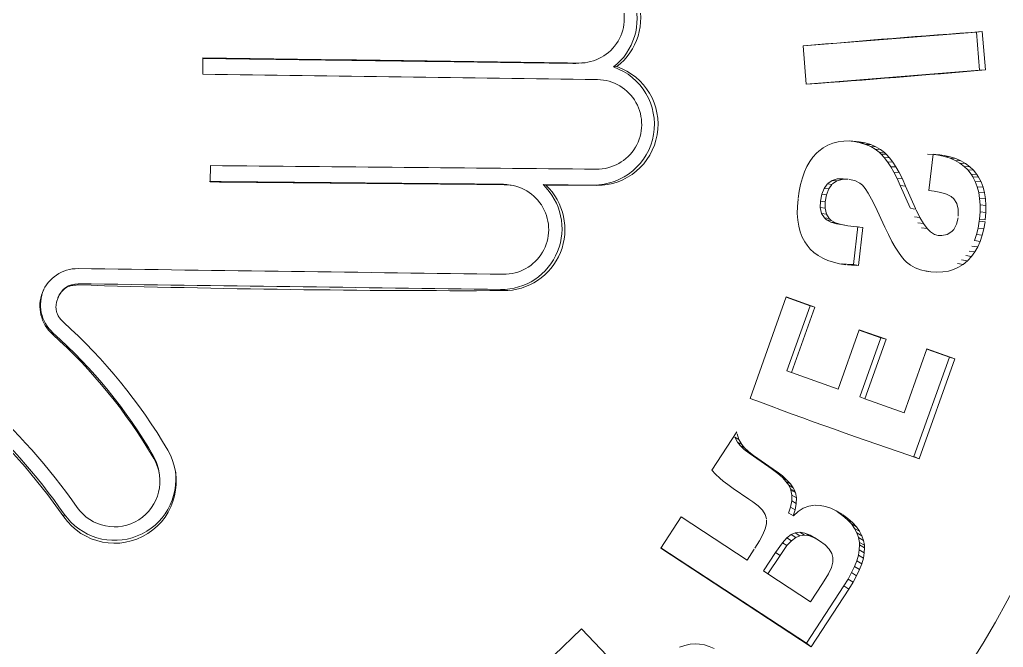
# Model space of a CAD drawing. Header units: inches. Extents: x 32 to 51.7, y 18.3 to 41.9.
# Drawn here: x 40.93062 to 40.94576, y 27.86724 to 27.87689 of the extents above; entities that cross this region are included whole.
import ezdxf

# ---------------------------------------------------------------- set-up
doc = ezdxf.new("R2010")
doc.units = ezdxf.units.IN
doc.header["$MEASUREMENT"] = 0
doc.layers.add('FURNITURE F 1 100', color=253, linetype='Continuous', lineweight=13)

msp = doc.modelspace()

# ---------------------------------------------------------------- linework, layer by layer
at = {"layer": 'FURNITURE F 1 100'}
for p, q in [((40.94535072384106, 27.87670280725249), (40.94268351320234, 27.87649003069394)), ((40.94535072384197, 27.8767028072459), (40.94544033885241, 27.8767120037953)), ((40.94539807871634, 27.87611608164818), (40.94535072384106, 27.87670280725249)), ((40.94548801585525, 27.87612128686758), (40.94544033885241, 27.8767120037953)), ((40.9426831687294, 27.87649205435125), (40.94273084573406, 27.87590133753177)), ((40.93344266289178, 27.87605444311223), (40.9334459743438, 27.87630590996694)), ((40.93918447271945, 27.87622216107523), (40.93923242239971, 27.87622812297989)), ((40.93932539105181, 27.87623321678573), (40.93927681729265, 27.8762272212259)), ((40.93976450126111, 27.87616682165774), (40.9398163712146, 27.87617239962535)), ((40.94273086752919, 27.87590331202157), (40.94539807871634, 27.87611608164818)), ((40.94539807869906, 27.87611608164682), (40.94548801583797, 27.87612128686622)), ((40.94299108055812, 27.87492252178752), (40.94292560775257, 27.87487317533166)), ((40.94306222311089, 27.87496216217821), (40.94299108055812, 27.87492252178752)), ((40.94313903473785, 27.8749929053349), (40.94306222311089, 27.87496216217844)), ((40.94321989781538, 27.87501475107999), (40.94313903473785, 27.8749929053349)), ((40.94330723944923, 27.87502689072674), (40.94321989781538, 27.87501475107999)), ((40.94339944201666, 27.87502932405798), (40.94330723944923, 27.87502689072674)), ((40.94349650484283, 27.87502285981802), (40.94339944201666, 27.87502932405798)), ((40.9434199329141, 27.87502507929137), (40.94349650493105, 27.87502285980643)), ((40.9434689445513, 27.87501865501302), (40.94341993282588, 27.87502507930274)), ((40.94346894478595, 27.87501865580746), (40.94354584783805, 27.87501639210038)), ((40.94356054567443, 27.87500018248122), (40.94346894470137, 27.87501865582451)), ((40.94354584775256, 27.87501639211767), (40.94349650484283, 27.87502285981802)), ((40.94363806777683, 27.87499779392918), (40.94354584775256, 27.87501639211767)), ((40.94356054605187, 27.87500018359444), (40.94363806783959, 27.87499779391008)), ((40.94364492235918, 27.87497447860526), (40.94356054598911, 27.87500018361332)), ((40.94372301453559, 27.87497191515374), (40.94363806777683, 27.87499779392918)), ((40.94364492295763, 27.87497447996245), (40.94372301459744, 27.8749719151276)), ((40.94372207461011, 27.87494154347585), (40.94364492289669, 27.87497447998837)), ((40.94372207547231, 27.87494154498015), (40.9438006880916, 27.87493875585458)), ((40.94379200242993, 27.87490137716393), (40.94372207541137, 27.87494154501494)), ((40.94380068803066, 27.87493875588959), (40.94372301453559, 27.87497191515374)), ((40.94387108826295, 27.8748983162129), (40.94380068803066, 27.87493875588959)), ((40.94283348176459, 27.87477852966524), (40.94278500946412, 27.87471058023036)), ((40.94288843127988, 27.87483839081094), (40.94283348176459, 27.87477852966524)), ((40.94292560775257, 27.87487317533166), (40.94288843127988, 27.87483839081094)), ((40.94379200356862, 27.87490137869688), (40.94387108832389, 27.87489831616674)), ((40.9438547058232, 27.87485397971952), (40.94379200350768, 27.87490137874281)), ((40.94388284633051, 27.87482746889666), (40.94385470646348, 27.87485398047372)), ((40.94385470653715, 27.87485398040392), (40.94393421530795, 27.87485059610706)), ((40.94393421523246, 27.87485059617732), (40.94387108826295, 27.8748983162129)), ((40.94388284775751, 27.87482747011379), (40.94396254593057, 27.87482390479475)), ((40.94393189756802, 27.87477364336176), (40.94388284764837, 27.87482747023294)), ((40.94393189922876, 27.87477364457548), (40.94401192844698, 27.87476971291628)), ((40.94398095818788, 27.87470856997513), (40.94393189914418, 27.87477364468734)), ((40.94396254582144, 27.8748239049148), (40.94393421523246, 27.87485059617732)), ((40.94401192836149, 27.87476971302906), (40.94396254582144, 27.8748239049148)), ((40.94406132030481, 27.87470419673898), (40.94401192836149, 27.87476971302906)), ((40.94468302100786, 27.87482103622867), (40.94459705451546, 27.87482666490266)), ((40.94468157979709, 27.87482309689492), (40.94461895614923, 27.87426497957288)), ((40.94476812714557, 27.87481743018927), (40.94468157979709, 27.87482309689492)), ((40.94469905413435, 27.87481943643773), (40.94478426788528, 27.87481581926975)), ((40.9447673856891, 27.87480978774554), (40.9446990901758, 27.87481943135024)), ((40.94476738592103, 27.87480978846859), (40.94485306192992, 27.87480610533223)), ((40.94485979141491, 27.87478969889751), (40.94476738583462, 27.87480978848723)), ((40.94485306184352, 27.87480610535088), (40.94478430484624, 27.87481581411883)), ((40.94494609189833, 27.8747858799961), (40.94485306184352, 27.87480610535088)), ((40.94485979177962, 27.87478969990818), (40.94494609196654, 27.87478587997405)), ((40.94494497271326, 27.87476237924145), (40.94485979171141, 27.87478969993001)), ((40.94503184869582, 27.87475837462851), (40.94494609189833, 27.8747858799961)), ((40.93355844231765, 27.87439752163366), (40.93356067463965, 27.87464902875647)), ((40.94274139675299, 27.87463454227188), (40.94270345185551, 27.87455122486401)), ((40.94278500946412, 27.87471058023036), (40.94274139683939, 27.87463454242218)), ((40.94398095832248, 27.87470856979596), (40.94406132044124, 27.87470419655867)), ((40.94403083090829, 27.87463305198091), (40.94398095818788, 27.87470856997513)), ((40.94403083102016, 27.87463305178583), (40.94411152990206, 27.87462816457194)), ((40.94407990897044, 27.87454708918128), (40.94403083090829, 27.87463305198091)), ((40.94411152978928, 27.87462816476839), (40.94406132043032, 27.87470419654981)), ((40.94416093918944, 27.87454161692106), (40.94411152990206, 27.87462816457194)), ((40.94502373296991, 27.8747278288233), (40.94494497320711, 27.87476238050497)), ((40.94494497327442, 27.87476238047541), (40.94503184876403, 27.87475837459849)), ((40.94502373374935, 27.87472783017322), (40.94511114111511, 27.87472358926264)), ((40.94509446475486, 27.87468685120619), (40.94502373368296, 27.87472783021165)), ((40.9451111410478, 27.87472358930129), (40.94503184869582, 27.87475837462851)), ((40.94509446579623, 27.87468685261818), (40.9451823507231, 27.87468233299908)), ((40.94515877617387, 27.87463783955466), (40.94509446573439, 27.87468685266479)), ((40.94518235066126, 27.87468233304615), (40.9451111410478, 27.87472358930129)), ((40.94515877742715, 27.87463784088366), (40.94524709657044, 27.87463298803593)), ((40.94521586250876, 27.87458240074259), (40.94515877736076, 27.874637840948)), ((40.94524709650314, 27.87463298810051), (40.94518235066126, 27.87468233304592)), ((40.94530456841922, 27.87457717227242), (40.94524709650314, 27.87463298810051)), ((40.94270345177092, 27.87455122467734), (40.94267036645006, 27.87445981860399)), ((40.94407990910322, 27.8745470889173), (40.94416093932405, 27.87454161665526)), ((40.94412899643403, 27.87444987799015), (40.94407990897044, 27.87454708918128)), ((40.94421035798651, 27.87444374415234), (40.94416093932405, 27.87454161665526)), ((40.94521586393667, 27.87458240192539), (40.94530456848379, 27.87457717219261)), ((40.94526652781742, 27.87451973132236), (40.945215863873, 27.87458240200474)), ((40.94526652875238, 27.87451973185987), (40.94535557596164, 27.87451407654223)), ((40.94529307358398, 27.87447875544465), (40.94526652868235, 27.87451973196719)), ((40.94529307366766, 27.8744787553155), (40.94538230098779, 27.8744728219667)), ((40.94533169754841, 27.8744048385249), (40.94529307358398, 27.87447875544465)), ((40.94535557589161, 27.87451407665024), (40.94530456841922, 27.87457717227242)), ((40.9453823009032, 27.87447282209676), (40.94535557589161, 27.87451407665024)), ((40.94542118561431, 27.87439840246063), (40.94538230097596, 27.87447282195806)), ((40.93814780322982, 27.87435383925342), (40.93818874483232, 27.87434700199604)), ((40.93867917513917, 27.87435712731665), (40.93872370830987, 27.87435032057872)), ((40.93867917513462, 27.87435712732074), (40.93945489945209, 27.87434987681102)), ((40.93872370830532, 27.87435032058281), (40.93950467529312, 27.87434303010603)), ((40.93945489943208, 27.87434987681124), (40.93950467529312, 27.87434303010603)), ((40.94264294870727, 27.87436113230135), (40.94262119881724, 27.87425516653182)), ((40.94267036637548, 27.87445981839912), (40.94264294877185, 27.87436113253509)), ((40.94300438725686, 27.87429717752114), (40.94305253093962, 27.87436627586565)), ((40.94305295712429, 27.87436688799946), (40.94312704858449, 27.87436018313267)), ((40.94306296962414, 27.87437591453088), (40.94312880701064, 27.87442091453929)), ((40.94307814895883, 27.87428999872143), (40.94312661992781, 27.87435956680381)), ((40.94312880699063, 27.87442091452588), (40.94320341139219, 27.87441457707198)), ((40.94312880834759, 27.87442091238197), (40.94320832348576, 27.87444421863822)), ((40.94313712779031, 27.87436927207361), (40.9432034114122, 27.8744145770854)), ((40.9432034114122, 27.8744145770854), (40.94328346433913, 27.87443804097004)), ((40.94320832346575, 27.87444421863254), (40.94328346431912, 27.87443804096436)), ((40.94320832387048, 27.87444421716075), (40.94330071163741, 27.87444583101271)), ((40.94328346433913, 27.87443804097004), (40.94337647639323, 27.8744396657273)), ((40.94330103693819, 27.87444583671024), (40.94337680343388, 27.87443967150237)), ((40.9433910364839, 27.87443804964571), (40.94347921299477, 27.87441864201035)), ((40.94347921299477, 27.87441864201035), (40.94355446408618, 27.87438062949693)), ((40.94355446408618, 27.87438062949693), (40.94359735933513, 27.87434665909698)), ((40.94359735933513, 27.87434665909698), (40.9436394598758, 27.8742957019442)), ((40.94417809263787, 27.87434222158024), (40.94412899643403, 27.87444987799015)), ((40.94412899659501, 27.87444987763772), (40.9442103581484, 27.87444374379741)), ((40.94417809263787, 27.87434222158024), (40.94425978550471, 27.8743353551117)), ((40.94433102253852, 27.87399835684821), (40.94417809263787, 27.87434222158024)), ((40.94425978550562, 27.8743353551117), (40.9442103581484, 27.87444374379741)), ((40.94441374712069, 27.87398915062816), (40.94425978550562, 27.8743353551117)), ((40.94536229306296, 27.87432449448031), (40.94533169754841, 27.8744048385249)), ((40.9453316975948, 27.87440483840394), (40.94542118566069, 27.87439840233876)), ((40.94536229310025, 27.87432449433866), (40.94545198762508, 27.8743175118311)), ((40.94538486013398, 27.87423772326449), (40.94536229306296, 27.87432449448031)), ((40.94545198758779, 27.87431751197366), (40.94542118566069, 27.87439840233876)), ((40.94547470682365, 27.87423015058651), (40.94545198762508, 27.8743175118311)), ((40.94262119876358, 27.87425516627216), (40.94260511721559, 27.87414111129304)), ((40.94294911705283, 27.87410194305287), (40.94296991497477, 27.87420960268125)), ((40.94296991497477, 27.87420960268125), (40.94300438725686, 27.87429717752114)), ((40.94296991497477, 27.87420960268125), (40.9430434432431, 27.87420182711001)), ((40.94300438722048, 27.87429717746839), (40.94307814892245, 27.87428999866845)), ((40.94302250411938, 27.87409343395687), (40.9430434432431, 27.87420182711001)), ((40.9430434432431, 27.87420182711001), (40.94307814893428, 27.87428999865913)), ((40.9436394598758, 27.8742957019442), (40.94368562059272, 27.87422533145102)), ((40.94368562059272, 27.87422533145125), (40.94373584198702, 27.87413473870286)), ((40.94461895614832, 27.87426497956674), (40.94469903583531, 27.87425607985958)), ((40.94469903583531, 27.87425607985958), (40.94480338723288, 27.87423828107169)), ((40.94480338723288, 27.87423828107169), (40.94488914335734, 27.87421158447612)), ((40.94488914335734, 27.87421158447612), (40.94495873131628, 27.87417518138634)), ((40.94495873131628, 27.87417518138634), (40.94500324814881, 27.87413635246887)), ((40.94538486015945, 27.87423772310033), (40.94547470684911, 27.87423015042098)), ((40.94539939876422, 27.87414452480832), (40.94538486013398, 27.87423772326449)), ((40.94548934332097, 27.87413631822572), (40.94547470684911, 27.87423015042098)), ((40.94259470405969, 27.87401896719596), (40.94259317574661, 27.87391138366181)), ((40.94260431511857, 27.87413302229695), (40.9425947040797, 27.87401896743356)), ((40.94294678960405, 27.87400312197222), (40.94294911705283, 27.87410194305287)), ((40.94294911705101, 27.87410194294942), (40.94302250411756, 27.87409343385273)), ((40.94302016028423, 27.87399393968597), (40.94302250411756, 27.87409343385273)), ((40.94373584215255, 27.87413473840409), (40.94378931305137, 27.87402715792971)), ((40.94378931305137, 27.87402715792971), (40.94394082802201, 27.87370441170172)), ((40.94500324814881, 27.87413635246887), (40.94504617287721, 27.87406678541399)), ((40.94504617287721, 27.87406678541399), (40.94506808327397, 27.87397942337768)), ((40.94539939877968, 27.87414452460073), (40.94548934333643, 27.87413631801653)), ((40.94540671234218, 27.87404489894377), (40.94539939876422, 27.87414452480832)), ((40.94540519343964, 27.87393964914529), (40.94540671234218, 27.87404489894377)), ((40.94540671233945, 27.87404489874778), (40.94549670588613, 27.87403601452409)), ((40.94549670588886, 27.87403601472145), (40.94548934333643, 27.87413631801653)), ((40.94549517623336, 27.87393004900148), (40.94549670588613, 27.87403601452409)), ((40.94259317574388, 27.87391138347127), (40.94260053830176, 27.8738110804745)), ((40.94294678962042, 27.87400312190264), (40.9430201602997, 27.87399393961594)), ((40.94296694885425, 27.87391394338827), (40.94294678960405, 27.87400312197222)), ((40.94296695066596, 27.87391394465951), (40.94304045512918, 27.87390415377556)), ((40.94301038874501, 27.87384565549517), (40.94296695066596, 27.87391394465951)), ((40.94304045512918, 27.87390415377556), (40.9430201602997, 27.87399393961594)), ((40.94308418806823, 27.87383540106132), (40.94304045512918, 27.87390415377556)), ((40.94433451982304, 27.87399049072472), (40.94441726813666, 27.87398123097248)), ((40.94439540670346, 27.87386257535966), (40.94447856558118, 27.87385244541858)), ((40.9444785654966, 27.87385244556206), (40.94442428046905, 27.87396650138155)), ((40.94506808329216, 27.87397942330561), (40.94506898006121, 27.87387345719728)), ((40.94539644949664, 27.87382797169878), (40.94540519343964, 27.87393964914529)), ((40.94540519341872, 27.87393964887381), (40.94549517621154, 27.87393004872818)), ((40.94548637264479, 27.87381761188701), (40.94549517621154, 27.87393004872818)), ((40.94260053831631, 27.8738110802751), (40.94261517479818, 27.87371724877537)), ((40.94261517482273, 27.87371724862144), (40.94263789340648, 27.87363069762657)), ((40.94301038945623, 27.8738456563078), (40.94308418810279, 27.87383540103131)), ((40.9430425476282, 27.87381753799921), (40.94301038942258, 27.87384565633759)), ((40.9430425482894, 27.87381753918974), (40.94311656410237, 27.87380709227248)), ((40.94310845533137, 27.8737813886655), (40.94304254824756, 27.8738175392127)), ((40.94311656406053, 27.87380709229544), (40.94308418806823, 27.87383540106132)), ((40.94310845560331, 27.87378138941788), (40.94318291691953, 27.87377069724651)), ((40.9431936368198, 27.87375407813099), (40.9431084555642, 27.87378138943038)), ((40.94318291688042, 27.87377069725901), (40.94311656406053, 27.87380709229544)), ((40.94326867380251, 27.87374320138608), (40.94318291688042, 27.87377069725901)), ((40.94319363688619, 27.87375407826264), (40.94326867384525, 27.87374320137881)), ((40.94329728803196, 27.87373640947929), (40.94319363684345, 27.87375407826969)), ((40.94337302534014, 27.87372541321131), (40.94326867380251, 27.87374320138608)), ((40.94329728808925, 27.87373640910094), (40.94337302544109, 27.87372541319994)), ((40.94360032300183, 27.87369954236667), (40.94337302534014, 27.87372541321131)), ((40.9434568677686, 27.87312820027135), (40.94352306015271, 27.87371071189862)), ((40.94445011461421, 27.8737693751609), (40.9445336426149, 27.87375861129633)), ((40.9445336425385, 27.87375861139956), (40.94447856558118, 27.87385244541858)), ((40.94458951293991, 27.8736833814455), (40.9445336426149, 27.87375861129633)), ((40.94504401233435, 27.87374645971088), (40.94500121184838, 27.87366637948819)), ((40.94506657444408, 27.8738483810723), (40.94504401234799, 27.87374645977068)), ((40.94537487430235, 27.87368897723966), (40.94539245943061, 27.87379583428012)), ((40.94539245943061, 27.87379583428012), (40.94539644948573, 27.87382797170014)), ((40.94539245937604, 27.8737958338447), (40.94548235539214, 27.87378525541406)), ((40.94539644948573, 27.87382797170014), (40.94548637264479, 27.87381761188701)), ((40.9454646509018, 27.87367767189128), (40.94548235537486, 27.8737852554161)), ((40.94263789340648, 27.8736306976268), (40.9426686954118, 27.8735498095343)), ((40.94353367814956, 27.87311306425838), (40.94360032300092, 27.87369954236099)), ((40.94394082874142, 27.87370441016967), (40.94399592440887, 27.8735879279843)), ((40.9439959245944, 27.87358792759162), (40.94404858312164, 27.87348438688762)), ((40.94450561159256, 27.87369465480035), (40.94458951293991, 27.8736833814455)), ((40.94464536655296, 27.87362837383692), (40.94458951293991, 27.8736833814455)), ((40.94470201353279, 27.87359197094199), (40.94464536655296, 27.87362837383692)), ((40.94475945253971, 27.8735757907368), (40.94470201353279, 27.87359197094199)), ((40.94481688013248, 27.87357336193757), (40.94475945253971, 27.8735757907368)), ((40.94490098237266, 27.873590345853), (40.94481688013248, 27.87357336193757)), ((40.94497050453147, 27.87363321535825), (40.94490098237266, 27.873590345853)), ((40.94500121182109, 27.87366637943658), (40.94497050453147, 27.87363321535825)), ((40.94531879807865, 27.87349695611167), (40.94535005272583, 27.87358935116843)), ((40.94535005272583, 27.87358935116843), (40.94537487430235, 27.87368897723966)), ((40.94535005265762, 27.87358935096834), (40.94543966094234, 27.87357736783927)), ((40.9453748742505, 27.87368897703161), (40.94546465084905, 27.87367767168164)), ((40.94540819458571, 27.87348434434373), (40.94543966094234, 27.87357736783927)), ((40.94543966101055, 27.87357736804049), (40.94546465084905, 27.87367767168164)), ((40.9426686954118, 27.8735498095343), (40.94270757882505, 27.87347701115775)), ((40.94270757882505, 27.87347701115775), (40.94274240072055, 27.87342524398102)), ((40.94274240072055, 27.87342524398102), (40.94279259609057, 27.87336619791015)), ((40.94404858325989, 27.87348438661727), (40.9440996134169, 27.87339378780505)), ((40.94528110960137, 27.87341259548996), (40.9453702508733, 27.87339940967966)), ((40.94531879800407, 27.87349695594501), (40.94540819451113, 27.87348434417593)), ((40.94537025095879, 27.8733994098279), (40.94540819451113, 27.87348434417593)), ((40.94279259609057, 27.87336619791015), (40.9428492565864, 27.87331362360212)), ((40.9428492565864, 27.87331362360212), (40.94291400050561, 27.87326671227877)), ((40.94291400050561, 27.87326671227877), (40.94298520954972, 27.87322627265596)), ((40.9440996135515, 27.87339378756563), (40.94414820666289, 27.87331613068725)), ((40.94414820666289, 27.87331613068725), (40.94419436326707, 27.87325060727856)), ((40.94518563018364, 27.87326556830997), (40.94527412520229, 27.87325138179356)), ((40.94523698812891, 27.87333546624857), (40.94532583071368, 27.87332175552567)), ((40.9452741252996, 27.87325138189906), (40.94532583071368, 27.87332175552567)), ((40.94532583079918, 27.87332175564277), (40.9453702508733, 27.87339940967966)), ((40.94298520954972, 27.87322627265596), (40.94306369320175, 27.87319149582024)), ((40.94306369320175, 27.87319149582024), (40.9431494507905, 27.87316319062823)), ((40.9431494507905, 27.87316319062823), (40.94324167417263, 27.87314054797)), ((40.94324167417263, 27.87314054797), (40.94334198029965, 27.87312437680314)), ((40.94326651394177, 27.87313942923013), (40.94334203707849, 27.87312436768)), ((40.94328734667279, 27.87313702869412), (40.94334921123364, 27.87313221245629)), ((40.94334921106993, 27.87313221246902), (40.94342529381966, 27.87311710215884)), ((40.94334921118725, 27.87313221193788), (40.94343035551965, 27.87312900307777)), ((40.94336301137692, 27.8731219509293), (40.94342529398428, 27.87311710214588)), ((40.94342529398428, 27.87311710214588), (40.94350698668286, 27.87311387160069)), ((40.9434303548057, 27.87312900310597), (40.94350698596436, 27.87311387162911)), ((40.94343035548327, 27.87312900241952), (40.94345686777861, 27.87312820049667)), ((40.94345686777861, 27.87312820049667), (40.94353367814956, 27.87311306425838)), ((40.94419436326707, 27.87325060727856), (40.94423889150831, 27.8731980264781)), ((40.94423889150831, 27.8731980264781), (40.94427207961208, 27.87316566891216)), ((40.94427207961208, 27.87316566891216), (40.94433520648063, 27.87311794120226)), ((40.94433520648063, 27.87311794120226), (40.94440722355894, 27.87307830245957)), ((40.94505638639903, 27.87314425458906), (40.94514400800081, 27.87312924025057)), ((40.94507367846263, 27.87308475243569), (40.94514400809722, 27.87312924031128)), ((40.94512232046027, 27.87319816651232), (40.94521038829289, 27.87318351948327)), ((40.94514400809722, 27.87312924031128), (40.94521028562095, 27.87318343528612)), ((40.94521675140886, 27.87318909744838), (40.94527412520229, 27.87325138179356)), ((40.94440722355894, 27.87307830245957), (40.94448732136398, 27.87304756156457)), ((40.94448732136398, 27.87304756156457), (40.94457711751666, 27.87302571839425)), ((40.94456320602849, 27.87303098778646), (40.94464749272966, 27.87301520042931)), ((40.94457711751666, 27.87302571839425), (40.94464749280333, 27.8730152004184)), ((40.94464749280333, 27.8730152004184), (40.94474212839096, 27.87300953500333)), ((40.94474212839096, 27.87300953500333), (40.94483271253621, 27.87301276754395)), ((40.94483271253621, 27.87301276754395), (40.94491762560638, 27.87302732505393)), ((40.94491762560638, 27.87302732505393), (40.94499767842508, 27.87305078071766)), ((40.94499767842508, 27.87305078071766), (40.94507367846263, 27.87308475243569)), ((40.93152348982467, 27.87283100933266), (40.93151891923908, 27.87281339380159)), ((40.93802486288742, 27.87274391027106), (40.93806492927224, 27.87272604753978)), ((40.94242254772389, 27.87263027667266), (40.94186535159379, 27.87106823574161)), ((40.94279065364272, 27.87249218910868), (40.94242052501041, 27.87262460620716)), ((40.94286295311458, 27.87247271509884), (40.94242254774117, 27.87263027666652)), ((40.94243303519006, 27.87149214435224), (40.94279065364272, 27.87249218910868)), ((40.9425029002784, 27.87146585724393), (40.94286295311458, 27.87247271509884)), ((40.94279065364272, 27.87249218910868), (40.94286295311458, 27.87247271509884)), ((40.93113622917527, 27.87207780678634), (40.93112901033756, 27.87205511117416)), ((40.94354713834737, 27.87212502685541), (40.94322047668693, 27.8712086666055)), ((40.94388040818986, 27.87200003116229), (40.94354533439737, 27.87211996636731)), ((40.94396006830148, 27.87197722252106), (40.94354713836374, 27.87212502684927)), ((40.94355595595671, 27.87109067020877), (40.94388040818986, 27.87200003116229)), ((40.94363340869377, 27.8710616713606), (40.94396006829875, 27.87197722251515)), ((40.94388040818713, 27.87200003115638), (40.94396006829875, 27.87197722251515)), ((40.94458652565636, 27.87182949019391), (40.94423542927935, 27.87084606398501)), ((40.94493288743861, 27.87169994422423), (40.94458459592416, 27.87182408498391)), ((40.94501965891205, 27.87167510802212), (40.94458652567273, 27.871829490188)), ((40.94438754849644, 27.87017173308275), (40.94493288743861, 27.87169994422423)), ((40.94447061042202, 27.87013650094216), (40.94501965890932, 27.87167510801576)), ((40.94493288743588, 27.87169994421786), (40.94501965890932, 27.87167510801576)), ((40.94243303520643, 27.87149214434633), (40.94250290029477, 27.87146585723801)), ((40.94322047668511, 27.87120866659982), (40.94250290029477, 27.87146585723801)), ((40.94355595597308, 27.87109067020285), (40.94363340871105, 27.87106167135469)), ((40.94423542927753, 27.87084606397887), (40.94363340871105, 27.87106167135469)), ((40.94166178149017, 27.8705509440849), (40.94127710846779, 27.86996393948741)), ((40.94162904657124, 27.87047048077623), (40.94169344851225, 27.87043722439282)), ((40.94167382955557, 27.87039350853977), (40.94162904654304, 27.87047048082534)), ((40.94169344848315, 27.87043722444216), (40.9416662610799, 27.87052256174636)), ((40.94167383062877, 27.87039350936923), (40.94173853481398, 27.87035973083946)), ((40.94171493598033, 27.87034230630704), (40.94167383058603, 27.87039350942198)), ((40.94173853477123, 27.87035973089267), (40.94169344848315, 27.87043722444216)), ((40.94171493686163, 27.8703423071863), (40.94177991829629, 27.87030818133574)), ((40.94177683328117, 27.87028358245173), (40.94171493681615, 27.87034230722904)), ((40.94177991825082, 27.87030818137894), (40.94173853477123, 27.87035973089267)), ((40.94177683387234, 27.87028358312725), (40.94184223322527, 27.87024905954738)), ((40.94185319007711, 27.8702246577054), (40.94177683381868, 27.87028358316886)), ((40.9418422331707, 27.87024905958899), (40.94177991825082, 27.87030818137894)), ((40.9419191054637, 27.8701897358935), (40.9418422331707, 27.87024905958899)), ((40.93268462723945, 27.87017809539609), (40.93268811444769, 27.8701425381689)), ((40.94185319016624, 27.87022465763673), (40.94191910555283, 27.8701897358246)), ((40.94215416702782, 27.87001714379537), (40.94185319007711, 27.8702246577054)), ((40.94222211496863, 27.86998081784575), (40.94191910555647, 27.87018973582938)), ((40.94438754848007, 27.87017173308843), (40.94447061040474, 27.87013650094807)), ((40.94127710846779, 27.86996393948741), (40.94133210208993, 27.86990168277882)), ((40.94215416728976, 27.87001714417554), (40.94222211496863, 27.86998081784575)), ((40.94221228013858, 27.86997615094308), (40.94215416728976, 27.87001714417554)), ((40.94221228079614, 27.86997615160929), (40.94228062061275, 27.86993954752572)), ((40.94229498934938, 27.86991150797028), (40.94221228069974, 27.869976151685)), ((40.94228062051452, 27.86993954760189), (40.94222211496863, 27.86998081784575)), ((40.94236388812233, 27.86987446701503), (40.94228062051452, 27.86993954760189)), ((40.94133210208993, 27.86990168277882), (40.94139922686072, 27.86983925820343)), ((40.94139922686072, 27.86983925820343), (40.94145364611423, 27.86979481071351)), ((40.94145364611423, 27.86979481071351), (40.94152332494987, 27.86974206019747)), ((40.94229499014428, 27.86991150875267), (40.94236388819145, 27.86987446695228)), ((40.9423640740376, 27.86984946465666), (40.94229499007425, 27.8699115088152)), ((40.94243343905119, 27.86981200347484), (40.94236388812233, 27.86987446701503)), ((40.94236407503531, 27.86984946552614), (40.94243343909757, 27.86981200342414)), ((40.94241872033554, 27.86978922882302), (40.94236407498984, 27.86984946557616)), ((40.94246054542573, 27.86973158193516), (40.94241872146058, 27.86978922970841)), ((40.94241872150333, 27.86978922964952), (40.94248845395278, 27.86975135934129)), ((40.94248845391003, 27.86975135940063), (40.94243343905119, 27.86981200347484)), ((40.94152332494987, 27.86974206019747), (40.94160747592896, 27.86968263560741)), ((40.94160747592896, 27.86968263560741), (40.9418455312386, 27.86951669447738)), ((40.94246054676906, 27.86973158261797), (40.94253056086173, 27.8696933215592)), ((40.94248793213565, 27.8696757428904), (40.94246054674632, 27.86973158266526)), ((40.94248793264678, 27.86967574300341), (40.94255813172431, 27.86963710357279)), ((40.94249410501807, 27.86965636716216), (40.94248793262405, 27.86967574307526)), ((40.94253056083899, 27.86969332160673), (40.94248845391003, 27.86975135940063)), ((40.94249410697894, 27.86965636752618), (40.94256434596237, 27.8696175962675)), ((40.94250834300847, 27.86957820553969), (40.94249410696166, 27.86965636762418)), ((40.94255813170157, 27.86963710364487), (40.94253056083899, 27.86969332160673)), ((40.9418455312386, 27.86951669447738), (40.94190647367095, 27.86947619997611)), ((40.94190647367095, 27.86947619997611), (40.94199138007544, 27.86941271527915)), ((40.94248824032611, 27.86939362097403), (40.94250638810691, 27.86949062353572)), ((40.94250638810691, 27.86949062353572), (40.94250834300847, 27.86957820553969)), ((40.94250638808963, 27.86949062343977), (40.94257670852558, 27.8694507265295)), ((40.94250834302029, 27.86957820547284), (40.94257867861207, 27.86953890379002)), ((40.94257867860024, 27.86953890385733), (40.94256434594418, 27.86961759636618)), ((40.94257670854377, 27.86945072662591), (40.94257867859842, 27.86953890378661)), ((40.94199138007544, 27.86941271527915), (40.94205523783758, 27.86934790275607)), ((40.94205523783758, 27.86934790275607), (40.94209804696284, 27.86928176269291)), ((40.94245727053176, 27.86930120851478), (40.94248824032611, 27.86939362097403)), ((40.94248824028791, 27.86939362085898), (40.94255843573383, 27.86935306438634)), ((40.94252725431006, 27.8692600235506), (40.94255843573383, 27.86935306438634)), ((40.94260747075778, 27.86932972535372), (40.94253620451373, 27.86926193048473)), ((40.94255843577294, 27.86935306450207), (40.94257670852558, 27.8694507265295)), ((40.94268497253752, 27.86937963003309), (40.94260747083236, 27.86932972540215)), ((40.9427679011139, 27.86941165583264), (40.94268497261028, 27.86937963006083)), ((40.94285787396957, 27.86942578026831), (40.94276790117847, 27.86941165584287)), ((40.94294680368121, 27.86942211574772), (40.94287001576204, 27.86942642065308)), ((40.94302586866134, 27.86940644959734), (40.94294680368121, 27.86942211574772)), ((40.9431072107006, 27.86937942211396), (40.94302586866134, 27.86940644959734)), ((40.94319081914337, 27.86934022410103), (40.9431072107006, 27.86937942211396)), ((40.94327669400145, 27.86928885542532), (40.94319081914337, 27.86934022410103)), ((40.94320317440061, 27.86932911067036), (40.94327820717781, 27.86928813054212)), ((40.94329479120979, 27.86926262092673), (40.94321122673746, 27.86932326762346)), ((40.93130947791333, 27.86928827452036), (40.93130352791623, 27.8692467082253)), ((40.94080413076763, 27.8692437856482), (40.94049045783932, 27.86876579064981)), ((40.94182022138803, 27.86857751701402), (40.94080413078309, 27.86924378563842)), ((40.94209804696284, 27.86928176269291), (40.9421189880547, 27.86921349739757)), ((40.94212124640553, 27.86920051839659), (40.94211717779008, 27.86913745454147)), ((40.94246262474344, 27.86929973914264), (40.94253264441677, 27.8692585443391)), ((40.94337044315462, 27.86922119145922), (40.94328631399885, 27.86928224797268)), ((40.94329479189192, 27.86926262163045), (40.94337044320464, 27.86922119141466)), ((40.94336547177291, 27.86919974304713), (40.94329479184189, 27.86926262167456)), ((40.9433654726915, 27.86919974385749), (40.94344160085775, 27.86915788778445)), ((40.94342568821476, 27.86913540312887), (40.94336547263693, 27.86919974391569)), ((40.94344160080227, 27.86915788784311), (40.94337044315462, 27.86922119145922)), ((40.94209757517247, 27.86906165772277), (40.94206164859834, 27.86897475731573)), ((40.94211717779008, 27.86913745454147), (40.94209757517247, 27.86906165772277)), ((40.9434256894353, 27.86913540401495), (40.94350222352178, 27.86909311201064)), ((40.94347381279267, 27.86906801647954), (40.94342568939983, 27.86913540406452)), ((40.94350222348631, 27.86909311206043), (40.94344160080227, 27.86915788784311)), ((40.9434738142706, 27.86906801728239), (40.9435506724446, 27.86902526856668)), ((40.94350985607498, 27.86899838683232), (40.94347381424059, 27.8690680173406)), ((40.94355067241459, 27.86902526862534), (40.94350222348631, 27.86909311206043)), ((40.94358695824276, 27.86895516673506), (40.94355067241459, 27.86902526862534)), ((40.94200936586977, 27.86887432513752), (40.94194156813474, 27.86876277778718)), ((40.94206164852103, 27.86897475712906), (40.94200936599437, 27.86887432537694)), ((40.94236347046053, 27.86884772757023), (40.9424327338199, 27.86892151751247)), ((40.9424327338199, 27.86892151751247), (40.94250088752115, 27.86897201233612)), ((40.9424327338199, 27.86892151751247), (40.94250254289791, 27.86887775234275)), ((40.94243280886776, 27.86880345959319), (40.94250254289791, 27.86887775234275)), ((40.94250088746385, 27.86897201231111), (40.94257115913179, 27.86892859168572)), ((40.94250088752115, 27.86897201233612), (40.94255987685365, 27.86899771819183)), ((40.94250254289791, 27.86887775234275), (40.94257115913724, 27.86892859167185)), ((40.94255987737752, 27.86899771678279), (40.94263071591895, 27.86900798585337)), ((40.94255987681454, 27.868997718175), (40.9426305489721, 27.86895447207164)), ((40.94257115919, 27.86892859171096), (40.94263054901121, 27.8689544720887)), ((40.94263054901121, 27.86895447208847), (40.94270186753029, 27.8689648107388)), ((40.94263071589258, 27.8690079858495), (40.94270186750391, 27.86896481073516)), ((40.94263071607266, 27.86900798411509), (40.94270848895003, 27.86899564985104)), ((40.94270186753029, 27.8689648107388), (40.94278016639755, 27.86895239305634)), ((40.94270848892093, 27.86899564985581), (40.94278016636754, 27.86895239306111)), ((40.94270848868537, 27.86899564851976), (40.94279321661698, 27.86896231775402)), ((40.94278016639755, 27.86895239305634), (40.94286546691883, 27.86891883704218)), ((40.94279321633594, 27.86896231707667), (40.94286337886633, 27.86892115008161)), ((40.9427932165806, 27.86896231776834), (40.94286546688154, 27.8689188370565)), ((40.94286337881631, 27.86892115011072), (40.94293610347059, 27.86887739192068)), ((40.94286546691883, 27.86891883704218), (40.94293610352061, 27.86887739189158)), ((40.94293610352061, 27.86887739189158), (40.94302100979867, 27.86881389769517)), ((40.94353462137106, 27.86892650302614), (40.94350985769479, 27.86899838751126)), ((40.94350985771844, 27.868998387441), (40.94358695826732, 27.86895516666434)), ((40.94353462305271, 27.86892650336561), (40.94361188972898, 27.86888279509092)), ((40.94354810868545, 27.86885236509713), (40.94353462303816, 27.86892650344519)), ((40.94361188971443, 27.86888279517118), (40.94358695824276, 27.86895516673506)), ((40.9436254668296, 27.86880815397124), (40.94361188971443, 27.86888279517118)), ((40.94049045783568, 27.86876579064526), (40.94280410867368, 27.8672471274783)), ((40.94049411199622, 27.86877102946617), (40.94273230715835, 27.86730188190925)), ((40.94193084116041, 27.86874674075236), (40.94182022139076, 27.86857751701903)), ((40.9422581402866, 27.86869752752475), (40.94236347046053, 27.86884772757023)), ((40.94232676197471, 27.86865223693574), (40.94243280879955, 27.86880345949542)), ((40.94236347039232, 27.86884772747315), (40.94243280879955, 27.86880345949542)), ((40.94302100979867, 27.86881389769517), (40.94308324997264, 27.86874909975266)), ((40.94308324997264, 27.86874909975266), (40.94312363278614, 27.86868298711281)), ((40.94353267741162, 27.868656452448), (40.94354659757637, 27.86873744244301)), ((40.94354659757637, 27.86873744244301), (40.94355000223432, 27.86881295243231)), ((40.94354659757091, 27.86873744231909), (40.94362394318132, 27.86869245065825)), ((40.94354810951218, 27.86885236508417), (40.94362546683415, 27.86880815386642)), ((40.94355000080823, 27.86881295241481), (40.94354810950763, 27.86885236518831)), ((40.94355000222704, 27.86881295227156), (40.94362737096226, 27.86876847348569)), ((40.94362394318678, 27.86869245078285), (40.94362737096954, 27.86876847364758)), ((40.94362737096954, 27.86876847364758), (40.9436254668296, 27.86880815397124)), ((40.94207284343857, 27.86841474709193), (40.9422581402866, 27.86869752752475)), ((40.94214020354202, 27.86836753174359), (40.94232676172642, 27.86865223655693)), ((40.94225814004012, 27.86869752714868), (40.94232676172642, 27.86865223655693)), ((40.94312363278614, 27.86868298711281), (40.94314062599888, 27.86862205545956)), ((40.94314062599888, 27.86862205545956), (40.94313885831043, 27.86854924578822)), ((40.94347413188071, 27.86848123533921), (40.94350825088686, 27.86857078597766)), ((40.94350825088686, 27.86857078597766), (40.94353267741162, 27.868656452448)), ((40.94350825081683, 27.8685707857944), (40.94358533350142, 27.86852466159119)), ((40.94353267736979, 27.86865645230089), (40.94360992712764, 27.86861091034164)), ((40.94358533357236, 27.86852466177559), (40.94360992712764, 27.86861091034164)), ((40.94360992717039, 27.86861091048988), (40.94362394316495, 27.86869245065802)), ((40.94207284345312, 27.86841474708215), (40.94214020355749, 27.86836753173382)), ((40.94311671223541, 27.86846458045122), (40.9430725916588, 27.86836970008651)), ((40.94313885831043, 27.86854924578822), (40.94311671225996, 27.86846458054604)), ((40.94342950652909, 27.86838700794303), (40.94347413188071, 27.86848123533921)), ((40.94347413178703, 27.86848123514094), (40.94355098169372, 27.86843450214608)), ((40.94350605241989, 27.86833963421257), (40.94355098169372, 27.86843450214608)), ((40.94355098178831, 27.86843450234571), (40.94358533350142, 27.86852466159119)), ((40.94279459690979, 27.86793761532019), (40.94214020355749, 27.86836753173382)), ((40.94307259159514, 27.8683696999485), (40.9429819643844, 27.86822230980099)), ((40.94331033286535, 27.86818369595515), (40.9433751675776, 27.86828728868839)), ((40.9433751674248, 27.8682872884435), (40.94345134339683, 27.86823923651171)), ((40.9433751675776, 27.86828728868839), (40.94342950652909, 27.86838700794303)), ((40.94342950638266, 27.86838700767428), (40.94350605227255, 27.86833963394177)), ((40.94345134355144, 27.86823923675818), (40.94350605227255, 27.86833963394177)), ((40.94273230715835, 27.86730188190925), (40.94331033286535, 27.86818369595515)), ((40.94298196408518, 27.8682223093135), (40.94279459691343, 27.86793761532542)), ((40.94280410867368, 27.8672471274783), (40.94338606729134, 27.86813493864086)), ((40.94331033241242, 27.86818369526416), (40.94338606729134, 27.86813493864086)), ((40.943386067747, 27.86813493933639), (40.94345134339683, 27.86823923651171)), ((40.93927042350943, 27.86752001196417), (40.93884525021686, 27.86711305224137)), ((40.94008189875304, 27.86667204348962), (40.93927042350943, 27.86752001196417)), ((40.94086222029155, 27.86726671826771), (40.94078014302313, 27.86723790258564)), ((40.94094253102749, 27.8672842270739), (40.94086222029155, 27.86726671826771)), ((40.94102188383177, 27.86729041787155), (40.94094253102749, 27.8672842270739)), ((40.94108737077086, 27.86728789663514), (40.94102188383177, 27.86729041787155)), ((40.94116243475919, 27.86727553094986), (40.94108737077086, 27.86728789663514)), ((40.94123736021602, 27.86725264531831), (40.94116243475919, 27.86727553094986)), ((40.94131215779517, 27.86722004887768), (40.94123736021602, 27.86725264531831)), ((40.9427323071438, 27.8673018819188), (40.94280410865913, 27.86724712748785))]:
    msp.add_line(p, q, dxfattribs=at)
for radius in [0.0169002236195937, 0.01552095860103648]:
    msp.add_circle((40.93217731285559, 27.87535091401126), radius, dxfattribs=at)
for centre, radius, start, end in [((40.93217731285559, 27.87535091401126), 0.02515023998424043, 237.7481109269532, 122.2518725554108), ((40.93217731285559, 27.87535091401126), 0.02288671838565883, 250.6195147914999, 109.3804902793559), ((40.93216693924906, 27.87535091401126), 0.02200645998621045, 271.9367887965081, 88.06319444105704), ((40.93919339577742, 27.87690627092545), 0.0009343161532503339, 307.6803070783039, 89.23834133386441), ((40.93924141900943, 27.87691692607766), 0.0009406857378946582, 307.676711675873, 89.23839984279931), ((40.93924156114254, 27.87691710522902), 0.0006890428551703521, 269.2400665079838, 89.25101662751503), ((40.96161092841949, 27.65661484649761), 0.2206903863344212, 94.20198456273225, 94.92008159785901), ((40.93945916414823, 27.87528400014092), 0.0009341330650183586, 269.7384206491391, 70.92128603649017), ((40.93950902305706, 27.87528352812704), 0.0009405080704760286, 269.7351343855001, 70.92597440832218), ((40.92586271158571, 28.10474265886544), 0.2294621631158643, 274.2157080214304, 274.9063536180122), ((40.93950876074605, 27.87528365888281), 0.000689117061557298, 269.1881230921656, 89.24552867733351), ((40.93803742089831, 27.87367811811576), 0.0009342922458324578, 269.229853994338, 46.61572205207312), ((40.93803712986092, 27.87367836716087), 0.0006847026233648024, 80.75809047922564, 89.4917789553132), ((40.93807432940021, 27.87366796661306), 0.0009419659776293628, 269.4282220819296, 46.41841210247177), ((40.93807725133566, 27.87366690246493), 0.0006893922567999077, 269.2511633884421, 89.48583410301403), ((40.93151474650922, 27.87248636730394), 0.0005785967887852109, 89.25878198530866, 228.1890235048032), ((40.93151935785109, 27.87250617451125), 0.0003248611001908623, 89.27122123624875, 160.4834251454359), ((40.93747228493949, 28.07364457736046), 0.2009194038730245, 268.3020422414, 270.1690034346), ((40.93151948779423, 27.87250612801811), 0.0005747575546061436, 155.7949540586234, 228.1780595948534), ((40.92374307320161, 27.86396597537394), 0.00947361422989145, 34.93191025991975, 62.19483535618263), ((40.92567758039668, 27.86601949644908), 0.00838460191150113, 30.45287377822807, 47.92004523186564), ((40.92380463014042, 27.86403578123188), 0.009131660746254001, 34.79514272367842, 62.61256715357536), ((40.923802077438, 27.86404527506372), 0.00915697030645605, 34.92958104292762, 62.47584296596769), ((40.92584531417806, 27.86615614526179), 0.007919295671950505, 30.22368663311041, 48.14923695295297), ((40.92591446125762, 27.86624081735724), 0.007831813696654899, 30.18069854751205, 48.1842003022443), ((40.97247951338404, 27.95256144995185), 0.08705383888366157, 249.410549560689, 251.2316749973808), ((40.93208385778662, 27.86979024776017), 0.0009509731498766628, 214.8591791196533, 30.23163835927754), ((40.93208365873825, 27.8697905801607), 0.0006994577501345113, 214.8797441076841, 30.21107150190358), ((40.93208431468766, 27.86982846004), 0.0006947086030392692, 6.899764952991618, 30.21747140329405), ((40.93208432466209, 27.86982841381812), 0.0009445305428824927, 214.880036887194, 8.73163005662861)]:
    msp.add_arc(centre, radius, start, end, dxfattribs=at)
for points, knots in [([(40.93343697682094, 27.87629913700309), (40.9334972630074, 27.87629834854963), (40.93361783220435, 27.87629677168409), (40.93379863748278, 27.87629439917757), (40.93397939829511, 27.87629202208993), (40.93422034904025, 27.87628884646117), (40.93452142797442, 27.87628486672222), (40.93488251365279, 27.87628007793499), (40.93524334483091, 27.87627527867719), (40.93560387027601, 27.87627047101362), (40.93596404991031, 27.87626565645721), (40.93632387744647, 27.87626083577559), (40.93668330440387, 27.87625601015404), (40.93716187183846, 27.87624957153751), (40.93775883510143, 27.87624151672978), (40.93835084057964, 27.87623349437602), (40.93882584930516, 27.87622704705198), (40.93906284894338, 27.87622381810863), (40.93918447271945, 27.87622216107523)], [0, 0, 0, 0, 0.0312539613968443, 0.06250627581348088, 0.09375747499414082, 0.125008148269764, 0.1875102841477632, 0.2500182284984594, 0.3125322841835893, 0.3750392236710688, 0.4375431878471434, 0.5000500386103851, 0.5625643184417456, 0.6250677437155974, 0.7500372945222918, 0.8749984664955124, 0.9358515536741552, 1, 1, 1, 1]), ([(40.93804320318277, 27.87436304284845), (40.93785716666999, 27.87436476770902), (40.93748510780343, 27.87436821729873), (40.93692538891237, 27.87437338286575), (40.93636466272046, 27.87437854118659), (40.93589653858153, 27.87438283339177), (40.93552163128852, 27.87438626360652), (40.93524023862365, 27.87438883489606), (40.9349586568721, 27.87439140507352), (40.93467691496762, 27.87439397449973), (40.93439504156477, 27.87439654370926), (40.93411304170395, 27.87439911389149), (40.93383092490031, 27.87440168597025), (40.93364276074654, 27.87440340443207), (40.93354867545141, 27.87440426369242)], [0, 0, 0, 0, 0.125004682882466, 0.2499998506829696, 0.3750095990640878, 0.5000067712557087, 0.5625039563327704, 0.6250046677901688, 0.6875112435932532, 0.7500130670974069, 0.8125095551831122, 0.8750040886976711, 0.9374999061259396, 1, 1, 1, 1]), ([(40.9312966638533, 27.87224263475057), (40.93128137964841, 27.87225742641565), (40.93125203763221, 27.87228582287432), (40.93121841700368, 27.87233489063872), (40.93119542317045, 27.87238587907311), (40.93118342893804, 27.87243893020011), (40.9311820556065, 27.87249353439527), (40.93119087277383, 27.87254952140413), (40.93121367191698, 27.87262072844712), (40.93125480467707, 27.87269963554261), (40.93132742350163, 27.87276953235821), (40.93141873844043, 27.87280910852812), (40.93148446588084, 27.87281192004546), (40.93151891925363, 27.87281339380136)], [0, 0, 0, 0, 0.07956319483103784, 0.152742299889218, 0.2215499252686546, 0.2883346663259932, 0.3555671150400438, 0.4255564571834902, 0.500226004843294, 0.6360349082724864, 0.7551685496540079, 0.8716629534024583, 1, 1, 1, 1])]:
    msp.add_open_spline(points, degree=3, knots=knots, dxfattribs=at)
for points in [[(40.9334459743438, 27.87630590996694), (40.93538838265495, 27.87628016571941), (40.93732520474232, 27.87625412749887), (40.93923242239971, 27.87622812297989)], [(40.93951783478379, 27.87597271620005), (40.93751677682367, 27.87600003941223), (40.93548247097233, 27.87602740707141), (40.93344266289178, 27.87605444311223)], [(40.93356067463965, 27.87464902875647), (40.93555543960584, 27.8746311358527), (40.93754335402964, 27.8746129179676), (40.93949899633544, 27.87459461100295)], [(40.93808343778137, 27.87435626696331), (40.93658620459128, 27.87437014011741), (40.93507413531161, 27.87438392654233), (40.93355844231765, 27.87439752163366)], [(40.93152223143052, 27.87306491567686), (40.93371234681918, 27.87303616639358), (40.935906118392, 27.87300688691537), (40.93806824146641, 27.87297756908695)], [(40.93152348983922, 27.87283100933244), (40.93369807047721, 27.87280258065491), (40.93587711339997, 27.87277310698776), (40.93802486290924, 27.87274391027083)]]:
    msp.add_open_spline(points, degree=3, dxfattribs=at)

doc.saveas('drawing.dxf')
